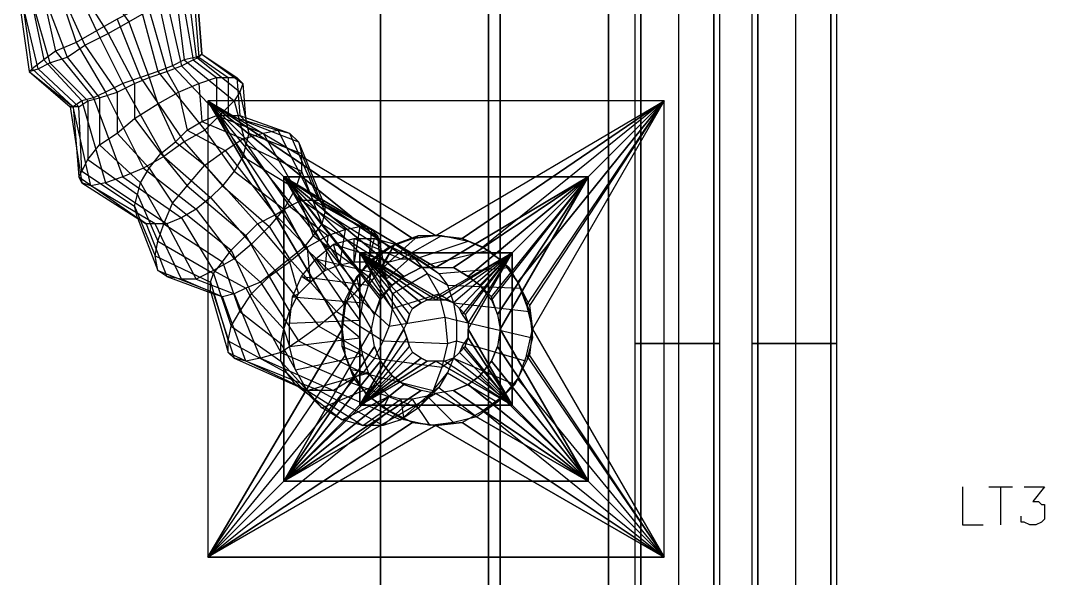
# Model space of a CAD drawing. Header units: metres. Extents: x 114 to 218, y 8 to 180.
# Drawn here: x 139.3 to 144.69, y 120.2 to 123.13 of the extents above; entities that cross this region are included whole.
import ezdxf

# ---------------------------------------------------------------- set-up
doc = ezdxf.new("R2010")
doc.units = ezdxf.units.M
doc.header["$MEASUREMENT"] = 0
for name, color, linetype in [('E-CNDT-PWR', 7, 'Continuous'), ('E-TFP-LIGHT', 7, 'Continuous'), ('M-SA2S-ADist', 7, 'Continuous'), ('M-SA2S-Flex', 7, 'Continuous'), ('S-3D-BEAM', 7, 'Continuous')]:
    doc.layers.add(name, color=color, linetype=linetype)

msp = doc.modelspace()

# ---------------------------------------------------------------- linework, layer by layer
at = {"layer": 'E-CNDT-PWR', "color": 113, "true_color": 0x6edda5}
for points in [[(142.5322, 127.294), (142.5322, 106.8209)], [(142.9782, 106.8209), (142.9475, 106.8209), (142.8706, 106.8209), (142.7629, 106.8209), (142.6398, 106.8209), (142.5629, 106.8209), (142.5322, 106.8209), (142.5629, 106.8209), (142.6398, 106.8209), (142.7629, 106.8209), (142.8706, 106.8209), (142.9475, 106.8209), (142.9782, 106.8209), (142.9782, 127.294)], [(142.5629, 106.8209), (142.5629, 127.294), (142.5629, 106.8209)], [(142.7629, 106.8209), (142.7629, 127.294)], [(142.7629, 106.8209), (142.7629, 127.294)], [(142.9475, 106.8209), (142.9475, 127.294), (142.9475, 106.8209)], [(143.1474, 127.294), (143.1474, 106.8209)], [(143.5935, 106.8209), (143.5627, 106.8209), (143.4858, 106.8209), (143.3782, 106.8209), (143.2551, 106.8209), (143.1782, 106.8209), (143.1474, 106.8209), (143.1782, 106.8209), (143.2551, 106.8209), (143.3782, 106.8209), (143.4858, 106.8209), (143.5627, 106.8209), (143.5935, 106.8209), (143.5935, 127.294)], [(143.1782, 106.8209), (143.1782, 127.294), (143.1782, 106.8209)], [(143.3782, 106.8209), (143.3782, 127.294)], [(143.3782, 106.8209), (143.3782, 127.294)], [(143.5627, 106.8209), (143.5627, 127.294), (143.5627, 106.8209)], [(142.9782, 121.4336), (142.9475, 121.4336), (142.8706, 121.4336), (142.7629, 121.4336), (142.6398, 121.4336), (142.5629, 121.4336), (142.5322, 121.4336), (142.5629, 121.4336), (142.6398, 121.4336), (142.7629, 121.4336), (142.8706, 121.4336), (142.9475, 121.4336), (142.9782, 121.4336)], [(143.5935, 121.4336), (143.5627, 121.4336), (143.4858, 121.4336), (143.3782, 121.4336), (143.2551, 121.4336), (143.1782, 121.4336), (143.1474, 121.4336), (143.1782, 121.4336), (143.2551, 121.4336), (143.3782, 121.4336), (143.4858, 121.4336), (143.5627, 121.4336), (143.5935, 121.4336)]]:
    msp.add_lwpolyline(points, dxfattribs=at)
at = {"layer": 'E-TFP-LIGHT', "color": 5, "true_color": 0x0000ff}
for points in [[(144.2549, 120.6799), (144.2549, 120.4799), (144.3626, 120.4799)], [(144.3934, 120.6799), (144.5164, 120.6799)], [(144.4549, 120.6799), (144.4549, 120.4799)], [(144.5779, 120.6799), (144.6856, 120.6799), (144.6241, 120.603), (144.6548, 120.603), (144.6702, 120.5876), (144.6856, 120.5876), (144.6856, 120.5568), (144.6856, 120.5414), (144.6856, 120.5107), (144.6702, 120.4953), (144.6395, 120.4799), (144.6087, 120.4799), (144.5779, 120.4953), (144.5625, 120.4953), (144.5625, 120.526)]]:
    msp.add_lwpolyline(points, dxfattribs=at)
at = {"layer": 'M-SA2S-ADist', "color": 3, "true_color": 0x00ff00}
for points in [[(142.686, 120.3107), (142.686, 122.7102), (140.2864, 122.7102), (140.2864, 120.3107)], [(140.2864, 122.7102), (140.994, 121.5105)], [(140.994, 121.5105), (140.2864, 122.7102), (140.2864, 120.3107), (140.994, 121.5105)], [(141.4862, 122.0027), (142.686, 122.7102), (140.2864, 122.7102), (141.4862, 122.0027)], [(141.4862, 122.0027), (141.3632, 121.9873), (140.2864, 122.7102), (141.4862, 122.0027)], [(140.994, 121.5105), (140.2864, 120.3107), (141.0094, 121.372), (140.994, 121.5105), (141.0094, 121.6335), (140.2864, 122.7102)], [(142.686, 122.7102), (141.9784, 121.6335), (141.9938, 121.5105), (141.9784, 121.372), (142.686, 120.3107), (141.6246, 121.0183), (141.4862, 121.0029), (141.3632, 121.0183), (140.2864, 120.3107), (141.0094, 121.372)], [(141.0094, 121.6335), (140.2864, 122.7102), (141.3632, 121.9873), (141.4862, 122.0027), (141.6246, 121.9873), (142.686, 122.7102)], [(141.2401, 121.9412), (140.2864, 122.7102), (141.0555, 121.7566)], [(140.2864, 122.7102), (141.2401, 121.9412)], [(141.1324, 121.8643), (140.2864, 122.7102)], [(140.2864, 122.7102), (141.0555, 121.7566), (141.1324, 121.8643), (140.2864, 122.7102)], [(140.2864, 122.7102), (140.2864, 122.7102)], [(140.2864, 122.7102), (140.2864, 122.7102)], [(141.6246, 121.9873), (141.4862, 122.0027), (142.686, 122.7102), (141.6246, 121.9873)], [(141.9169, 121.7566), (142.686, 122.7102), (141.7323, 121.9412)], [(141.84, 121.8643), (142.686, 122.7102), (141.7323, 121.9412)], [(142.686, 122.7102), (141.84, 121.8643)], [(142.686, 122.7102), (141.9169, 121.7566), (141.9784, 121.6335)], [(141.963, 121.6335), (142.686, 122.7102), (141.9938, 121.5105)], [(142.686, 122.7102), (141.9938, 121.5105), (142.686, 120.3107), (142.686, 122.7102)], [(142.686, 122.7102), (142.686, 122.7102)], [(142.686, 122.7102), (142.686, 122.7102)], [(140.6864, 122.3103), (140.6864, 120.7106), (142.2861, 120.7106), (142.2861, 122.3103), (140.6864, 122.3103)], [(142.2861, 120.7106), (140.6864, 120.7106), (140.6864, 122.3103), (142.2861, 122.3103), (142.2861, 120.7106)], [(142.2861, 122.3103), (141.8246, 121.5105), (142.2861, 120.7106), (141.4862, 121.1721), (140.6864, 120.7106), (141.1478, 121.5105), (140.6864, 122.3103), (141.4862, 121.8335), (142.2861, 122.3103)], [(140.6864, 122.3103), (141.1478, 121.5105), (140.6864, 120.7106), (141.4862, 121.1721), (142.2861, 120.7106), (141.8246, 121.5105), (142.2861, 122.3103), (141.4862, 121.8335), (140.6864, 122.3103)], [(141.1632, 121.4182), (141.1478, 121.5105), (141.1632, 121.5874), (140.6864, 122.3103), (141.194, 121.6643), (141.1632, 121.5874)], [(141.194, 121.6643), (141.2555, 121.7412), (140.6864, 122.3103), (141.317, 121.7873), (141.2555, 121.7412)], [(141.317, 121.7873), (141.4093, 121.8335), (140.6864, 122.3103), (141.4093, 121.8335), (141.4862, 121.8335), (141.4093, 121.8335), (141.317, 121.7873), (140.6864, 122.3103), (141.2555, 121.7412), (141.317, 121.7873)], [(141.194, 121.6797), (141.1632, 121.5874), (140.6864, 122.3103), (141.194, 121.6797), (141.2555, 121.7412)], [(140.6864, 122.3103), (140.6864, 122.3103)], [(140.6864, 122.3103), (140.6864, 122.3103)], [(141.4862, 121.8335), (141.5785, 121.8335), (142.2861, 122.3103), (141.6554, 121.7873), (141.5785, 121.8335)], [(142.2861, 122.3103), (141.5785, 121.8335), (141.6554, 121.7873)], [(141.6554, 121.7873), (141.7169, 121.7412), (142.2861, 122.3103), (141.7785, 121.6643), (141.7169, 121.7412)], [(141.7169, 121.7412), (141.6554, 121.7873), (142.2861, 122.3103), (141.7169, 121.7412), (141.7785, 121.6797)], [(141.7785, 121.6643), (141.8092, 121.5874), (142.2861, 122.3103)], [(141.8092, 121.5874), (141.7785, 121.6797), (142.2861, 122.3103), (141.8092, 121.5874), (141.8246, 121.5105), (141.8092, 121.4182)], [(142.2861, 122.3103), (142.2861, 122.3103)], [(142.2861, 122.3103), (142.2861, 122.3103)], [(141.3632, 121.9873), (141.2401, 121.9412), (141.3632, 121.9873), (141.4862, 122.0027), (141.6246, 121.9873)], [(141.4862, 122.0027), (141.4862, 122.0027)], [(141.4862, 122.0027), (141.4862, 122.0027)], [(141.4862, 122.0027), (141.4862, 122.0027)], [(141.0094, 121.6335), (141.0555, 121.7566), (141.1324, 121.8643), (141.2401, 121.9412), (141.3632, 121.9873)], [(141.2401, 121.9412), (141.1324, 121.8643), (141.0555, 121.7566)], [(141.1324, 121.8643), (141.2401, 121.9412)], [(141.2401, 121.9412), (141.2401, 121.9412)], [(141.2401, 121.9412), (141.2401, 121.9412)], [(141.2401, 121.9412), (141.2401, 121.9412)], [(141.3632, 121.9873), (141.3632, 121.9873)], [(141.3632, 121.9873), (141.3632, 121.9873)], [(141.3632, 121.9873), (141.3632, 121.9873)], [(141.7323, 121.9412), (141.6246, 121.9873), (141.7323, 121.9412)], [(141.6246, 121.9873), (141.7323, 121.9412), (141.84, 121.8643), (141.9169, 121.7566), (141.963, 121.6335), (141.9938, 121.5105)], [(141.6246, 121.9873), (141.6246, 121.9873)], [(141.6246, 121.9873), (141.6246, 121.9873)], [(141.6246, 121.9873), (141.6246, 121.9873)], [(141.84, 121.8643), (141.7323, 121.9412), (141.84, 121.8643)], [(141.7323, 121.9412), (141.7323, 121.9412)], [(141.7323, 121.9412), (141.7323, 121.9412)], [(141.7323, 121.9412), (141.7323, 121.9412)], [(141.3324, 121.4643), (141.317, 121.5105), (141.3324, 121.5412), (141.0863, 121.9104), (141.3478, 121.5874), (141.3324, 121.5412)], [(141.3478, 121.5874), (141.3632, 121.6181), (141.0863, 121.9104), (141.4093, 121.6489), (141.3632, 121.6181)], [(141.4093, 121.6489), (141.4401, 121.6643), (141.0863, 121.9104)], [(141.8861, 121.1105), (141.6554, 121.5105), (141.8861, 121.9104), (141.4862, 121.6797), (141.0863, 121.9104), (141.317, 121.5105), (141.0863, 121.1105), (141.4862, 121.3413), (141.8861, 121.1105)], [(141.0863, 121.9104), (141.0863, 121.1105), (141.8861, 121.1105), (141.8861, 121.9104), (141.0863, 121.9104)], [(141.8861, 121.1105), (141.0863, 121.1105), (141.0863, 121.9104), (141.8861, 121.9104), (141.8861, 121.1105)], [(141.0863, 121.9104), (141.317, 121.5105), (141.3324, 121.4643), (141.0863, 121.1105), (141.317, 121.5105), (141.3324, 121.5412), (141.0863, 121.9104)], [(141.0863, 121.9104), (141.3478, 121.5874)], [(141.4862, 121.6643), (141.0863, 121.9104), (141.4401, 121.6643)], [(141.4093, 121.6489), (141.0863, 121.9104), (141.3632, 121.6181)], [(141.0863, 121.9104), (141.0863, 121.9104)], [(141.0863, 121.9104), (141.0863, 121.9104)], [(141.4401, 121.6643), (141.4862, 121.6797), (141.5323, 121.6643), (141.8861, 121.9104), (141.5785, 121.6489), (141.5323, 121.6643)], [(141.8861, 121.9104), (141.4862, 121.6643)], [(141.5785, 121.6489), (141.5323, 121.6643), (141.8861, 121.9104), (141.5785, 121.6489)], [(141.5785, 121.6489), (141.6093, 121.6181), (141.8861, 121.9104), (141.64, 121.5874), (141.6093, 121.6181)], [(141.6246, 121.5874), (141.6093, 121.6181), (141.8861, 121.9104), (141.6246, 121.5874)], [(141.64, 121.5874), (141.6554, 121.5412), (141.8861, 121.9104)], [(141.6554, 121.5412), (141.8861, 121.9104), (141.6554, 121.5105)], [(141.8861, 121.9104), (141.8861, 121.9104)], [(141.8861, 121.9104), (141.8861, 121.9104)], [(141.1324, 121.8643), (141.1324, 121.8643)], [(141.1324, 121.8643), (141.1324, 121.8643)], [(141.1324, 121.8643), (141.1324, 121.8643)], [(141.1324, 121.8643), (141.1324, 121.8643)], [(141.4093, 121.8335), (141.4093, 121.8335)], [(141.4862, 121.8335), (141.5785, 121.8335)], [(141.4862, 121.8335), (141.4862, 121.8335)], [(141.4862, 121.8335), (141.4862, 121.8335)], [(141.5785, 121.8335), (141.5785, 121.8335)], [(141.5785, 121.8335), (141.5785, 121.8335)], [(141.9169, 121.7566), (141.84, 121.8643), (141.9169, 121.7566)], [(141.84, 121.8643), (141.84, 121.8643)], [(141.84, 121.8643), (141.84, 121.8643)], [(141.84, 121.8643), (141.84, 121.8643)], [(141.317, 121.7873), (141.317, 121.7873)], [(141.317, 121.7873), (141.317, 121.7873)], [(141.6554, 121.7873), (141.6554, 121.7873)], [(141.6554, 121.7873), (141.6554, 121.7873)], [(141.0555, 121.7566), (141.0094, 121.6335), (141.0555, 121.7566)], [(141.0555, 121.7566), (141.0555, 121.7566)], [(141.0555, 121.7566), (141.0555, 121.7566)], [(141.0555, 121.7566), (141.0555, 121.7566)], [(141.2555, 121.7412), (141.2555, 121.7412)], [(141.2555, 121.7412), (141.2555, 121.7412)], [(141.7169, 121.7412), (141.7169, 121.7412)], [(141.7169, 121.7412), (141.7169, 121.7412)], [(141.9169, 121.7566), (141.9784, 121.6335), (141.9938, 121.5105), (141.9784, 121.372)], [(141.9169, 121.7566), (141.9169, 121.7566)], [(141.9169, 121.7566), (141.9169, 121.7566)], [(141.9169, 121.7566), (141.9169, 121.7566)], [(141.194, 121.6797), (141.194, 121.6797)], [(141.4862, 121.6797), (141.4862, 121.6797)], [(141.7785, 121.6797), (141.7785, 121.6797)], [(141.0094, 121.6335), (140.994, 121.5105), (141.0094, 121.6335)], [(141.0094, 121.6335), (141.0094, 121.6335)], [(141.0094, 121.6335), (141.0094, 121.6335)], [(141.0094, 121.6335), (141.0094, 121.6335)], [(141.194, 121.6643), (141.194, 121.6643)], [(141.3324, 121.5412), (141.3478, 121.5874), (141.3632, 121.6181), (141.4093, 121.6489), (141.4401, 121.6643), (141.4862, 121.6643), (141.5323, 121.6643)], [(141.3632, 121.6181), (141.3632, 121.6181)], [(141.3632, 121.6181), (141.3632, 121.6181)], [(141.4093, 121.6489), (141.4093, 121.6489)], [(141.4093, 121.6489), (141.4093, 121.6489)], [(141.4401, 121.6643), (141.4401, 121.6643)], [(141.4401, 121.6643), (141.4401, 121.6643)], [(141.4862, 121.6643), (141.4862, 121.6643)], [(141.5323, 121.6643), (141.5323, 121.6643)], [(141.5323, 121.6643), (141.5323, 121.6643)], [(141.5785, 121.6489), (141.6093, 121.6181)], [(141.5785, 121.6489), (141.5785, 121.6489)], [(141.5785, 121.6489), (141.5785, 121.6489)], [(141.6093, 121.6181), (141.6093, 121.6181)], [(141.6093, 121.6181), (141.6093, 121.6181)], [(141.7785, 121.6643), (141.7785, 121.6643)], [(141.963, 121.6335), (141.963, 121.6335)], [(141.9784, 121.6335), (141.9784, 121.6335)], [(141.9784, 121.6335), (141.9784, 121.6335)], [(141.9784, 121.6335), (141.9784, 121.6335)], [(141.1632, 121.4182), (141.194, 121.3413), (140.6864, 120.7106), (141.1632, 121.4182), (141.1478, 121.5105), (141.1632, 121.5874)], [(141.1632, 121.5874), (141.1632, 121.5874)], [(141.1632, 121.5874), (141.1632, 121.5874)], [(141.3478, 121.5874), (141.3478, 121.5874)], [(141.3478, 121.5874), (141.3478, 121.5874)], [(141.6246, 121.5874), (141.6554, 121.5412), (141.6554, 121.5105)], [(141.6246, 121.5874), (141.6246, 121.5874)], [(141.64, 121.5874), (141.64, 121.5874)], [(141.8092, 121.5874), (141.8246, 121.5105), (141.8092, 121.4182), (142.2861, 120.7106), (141.7785, 121.3413), (141.8092, 121.4182)], [(141.8092, 121.5874), (141.8092, 121.5874)], [(141.8092, 121.5874), (141.8092, 121.5874)], [(140.994, 121.5105), (141.0094, 121.372), (140.994, 121.5105)], [(140.994, 121.5105), (140.994, 121.5105)], [(140.994, 121.5105), (140.994, 121.5105)], [(140.994, 121.5105), (140.994, 121.5105)], [(141.1478, 121.5105), (141.1478, 121.5105)], [(141.1478, 121.5105), (141.1478, 121.5105)], [(141.317, 121.5105), (141.317, 121.5105)], [(141.317, 121.5105), (141.317, 121.5105)], [(141.3324, 121.5412), (141.3324, 121.5412)], [(141.3324, 121.5412), (141.3324, 121.5412)], [(141.6246, 121.4182), (141.6554, 121.4643), (141.6554, 121.5105), (141.8861, 121.1105), (141.6554, 121.4643)], [(141.6554, 121.5412), (141.6554, 121.5105), (141.6554, 121.4643), (141.8861, 121.1105), (141.64, 121.4182), (141.6554, 121.4643)], [(141.6554, 121.5412), (141.6554, 121.5412)], [(141.6554, 121.5412), (141.6554, 121.5412)], [(141.6554, 121.5105), (141.6554, 121.5105)], [(141.6554, 121.5105), (141.6554, 121.5105)], [(141.8246, 121.5105), (141.8246, 121.5105)], [(141.8246, 121.5105), (141.8246, 121.5105)], [(141.963, 121.372), (141.9938, 121.5105), (142.686, 120.3107)], [(141.9938, 121.5105), (141.9938, 121.5105)], [(141.9938, 121.5105), (141.9938, 121.5105)], [(141.9938, 121.5105), (141.9938, 121.5105)], [(141.3478, 121.4182), (141.3324, 121.4643), (141.0863, 121.1105)], [(141.3324, 121.4643), (141.3478, 121.4182)], [(141.3324, 121.4643), (141.3324, 121.4643)], [(141.3324, 121.4643), (141.3324, 121.4643)], [(141.6554, 121.4643), (141.6554, 121.4643)], [(141.6554, 121.4643), (141.6554, 121.4643)], [(141.194, 121.3413), (141.1632, 121.4182), (140.6864, 120.7106)], [(141.4093, 121.3567), (141.3632, 121.3874), (141.0863, 121.1105), (141.3478, 121.4182), (141.3632, 121.3874)], [(141.3478, 121.4182), (141.3632, 121.3874), (141.0863, 121.1105), (141.3478, 121.4182)], [(141.1632, 121.4182), (141.1632, 121.4182)], [(141.1632, 121.4182), (141.1632, 121.4182)], [(141.3478, 121.4182), (141.3478, 121.4182)], [(141.3478, 121.4182), (141.3478, 121.4182)], [(141.6246, 121.4182), (141.8861, 121.1105), (141.5785, 121.3567), (141.5323, 121.3413), (141.8861, 121.1105), (141.4862, 121.3413)], [(141.6246, 121.4182), (141.6093, 121.3874), (141.5785, 121.3567)], [(141.64, 121.4182), (141.6093, 121.3874), (141.8861, 121.1105)], [(141.6246, 121.4182), (141.6246, 121.4182)], [(141.64, 121.4182), (141.64, 121.4182)], [(142.2861, 120.7106), (141.8092, 121.4182), (141.7785, 121.3413)], [(141.8092, 121.4182), (141.8092, 121.4182)], [(141.8092, 121.4182), (141.8092, 121.4182)], [(141.0094, 121.372), (141.0555, 121.249), (141.0094, 121.372)], [(141.2401, 121.0798), (141.1324, 121.1567), (141.0555, 121.249), (141.0094, 121.372)], [(141.0094, 121.372), (141.0094, 121.372)], [(141.0094, 121.372), (141.0094, 121.372)], [(141.0094, 121.372), (141.0094, 121.372)], [(141.5323, 121.3413), (141.4862, 121.3413), (141.4401, 121.3413), (141.0863, 121.1105), (141.4093, 121.3567), (141.4401, 121.3413)], [(141.4093, 121.3567), (141.0863, 121.1105), (141.4401, 121.3413)], [(141.5323, 121.3413), (141.4862, 121.3413), (141.4401, 121.3413), (141.4093, 121.3567), (141.3632, 121.3874)], [(141.3632, 121.3874), (141.3632, 121.3874)], [(141.3632, 121.3874), (141.3632, 121.3874)], [(141.4093, 121.3567), (141.4093, 121.3567)], [(141.4093, 121.3567), (141.4093, 121.3567)], [(141.5323, 121.3413), (141.8861, 121.1105), (141.5785, 121.3567), (141.5323, 121.3413)], [(141.6093, 121.3874), (141.5785, 121.3567)], [(141.5785, 121.3567), (141.5785, 121.3567)], [(141.5785, 121.3567), (141.5785, 121.3567)], [(141.8861, 121.1105), (141.6093, 121.3874)], [(141.6093, 121.3874), (141.6093, 121.3874)], [(141.6093, 121.3874), (141.6093, 121.3874)], [(141.6246, 121.0183), (141.7323, 121.0798), (142.686, 120.3107), (141.9169, 121.249), (141.9784, 121.372)], [(141.7323, 121.0798), (141.7323, 121.0798), (141.84, 121.1567), (141.9169, 121.249), (141.9784, 121.372)], [(141.963, 121.372), (141.9169, 121.249), (141.84, 121.1567), (141.7323, 121.0798)], [(141.963, 121.372), (142.686, 120.3107), (141.9169, 121.249)], [(141.963, 121.372), (141.963, 121.372)], [(141.9784, 121.372), (141.9784, 121.372)], [(141.9784, 121.372), (141.9784, 121.372)], [(141.317, 121.2182), (141.2555, 121.2644), (140.6864, 120.7106), (141.194, 121.3413), (141.2555, 121.2644)], [(141.2555, 121.2644), (141.317, 121.2182), (140.6864, 120.7106), (141.2555, 121.2644), (141.194, 121.3413)], [(141.0863, 121.1105), (141.4862, 121.3413)], [(141.194, 121.3413), (141.194, 121.3413)], [(141.194, 121.3413), (141.194, 121.3413)], [(141.4401, 121.3413), (141.4401, 121.3413)], [(141.4401, 121.3413), (141.4401, 121.3413)], [(141.4862, 121.3413), (141.4862, 121.3413)], [(141.4862, 121.3413), (141.4862, 121.3413)], [(141.5323, 121.3413), (141.5323, 121.3413)], [(141.5323, 121.3413), (141.5323, 121.3413)], [(141.7785, 121.3413), (141.7169, 121.2644), (142.2861, 120.7106), (141.6554, 121.2182), (141.7169, 121.2644)], [(141.7169, 121.2644), (141.7785, 121.3413), (142.2861, 120.7106), (141.7169, 121.2644), (141.6554, 121.2182)], [(141.7785, 121.3413), (141.7785, 121.3413)], [(141.7785, 121.3413), (141.7785, 121.3413)], [(141.0555, 121.249), (140.2864, 120.3107), (141.2401, 121.0798), (141.3632, 121.0183)], [(141.0555, 121.249), (140.2864, 120.3107), (141.1324, 121.1567)], [(141.0555, 121.249), (141.1324, 121.1567), (141.0555, 121.249)], [(141.0555, 121.249), (141.0555, 121.249)], [(141.0555, 121.249), (141.0555, 121.249)], [(141.0555, 121.249), (141.0555, 121.249)], [(141.2555, 121.2644), (141.2555, 121.2644)], [(141.2555, 121.2644), (141.2555, 121.2644)], [(141.4862, 121.0029), (141.6246, 121.0183), (141.7323, 121.0798), (141.84, 121.1567), (141.9169, 121.249)], [(141.7169, 121.2644), (141.7169, 121.2644)], [(141.7169, 121.2644), (141.7169, 121.2644)], [(141.9169, 121.249), (141.9169, 121.249)], [(141.9169, 121.249), (141.9169, 121.249)], [(141.9169, 121.249), (141.9169, 121.249)], [(141.9169, 121.249), (141.9169, 121.249)], [(141.5785, 121.1875), (141.4862, 121.1721), (141.4093, 121.1875), (140.6864, 120.7106), (141.317, 121.2182), (141.4093, 121.1875)], [(140.6864, 120.7106), (141.4093, 121.1875), (141.317, 121.2182)], [(141.317, 121.2182), (141.317, 121.2182)], [(141.317, 121.2182), (141.317, 121.2182)], [(141.5785, 121.1875), (141.6554, 121.2182), (142.2861, 120.7106), (141.5785, 121.1875), (141.4862, 121.1721), (141.4093, 121.1875)], [(141.4093, 121.1875), (141.4093, 121.1875)], [(141.4093, 121.1875), (141.4093, 121.1875)], [(141.6554, 121.2182), (141.5785, 121.1875), (142.2861, 120.7106)], [(141.5785, 121.1875), (141.5785, 121.1875)], [(141.5785, 121.1875), (141.5785, 121.1875)], [(141.6554, 121.2182), (141.6554, 121.2182)], [(141.6554, 121.2182), (141.6554, 121.2182)], [(140.2864, 120.3107), (141.1324, 121.1567)], [(141.1324, 121.1567), (141.2401, 121.0798), (141.1324, 121.1567)], [(141.1324, 121.1567), (141.1324, 121.1567)], [(141.1324, 121.1567), (141.1324, 121.1567)], [(141.1324, 121.1567), (141.1324, 121.1567)], [(141.4862, 121.1721), (141.4862, 121.1721)], [(141.4862, 121.1721), (141.4862, 121.1721)], [(141.84, 121.1567), (142.686, 120.3107), (141.84, 121.1567)], [(141.84, 121.1567), (141.84, 121.1567)], [(141.84, 121.1567), (141.84, 121.1567)], [(141.84, 121.1567), (141.84, 121.1567)], [(140.2864, 120.3107), (141.2401, 121.0798), (141.3632, 121.0183)], [(141.0863, 121.1105), (141.0863, 121.1105)], [(141.0863, 121.1105), (141.0863, 121.1105)], [(141.4862, 121.0029), (141.3632, 121.0183), (141.2401, 121.0798)], [(141.2401, 121.0798), (141.2401, 121.0798)], [(141.2401, 121.0798), (141.2401, 121.0798)], [(141.2401, 121.0798), (141.2401, 121.0798)], [(141.6246, 121.0183), (141.7323, 121.0798), (142.686, 120.3107)], [(141.7323, 121.0798), (141.7323, 121.0798)], [(141.7323, 121.0798), (141.7323, 121.0798)], [(141.7323, 121.0798), (141.7323, 121.0798)], [(141.8861, 121.1105), (141.8861, 121.1105)], [(141.8861, 121.1105), (141.8861, 121.1105)], [(141.3632, 121.0183), (141.4862, 121.0029), (140.2864, 120.3107), (141.3632, 121.0183)], [(141.4862, 121.0029), (142.686, 120.3107), (140.2864, 120.3107)], [(141.4862, 121.0029), (140.2864, 120.3107), (142.686, 120.3107), (141.4862, 121.0029)], [(141.3632, 121.0183), (141.3632, 121.0183)], [(141.3632, 121.0183), (141.3632, 121.0183)], [(141.3632, 121.0183), (141.3632, 121.0183)], [(141.4862, 121.0029), (141.6246, 121.0183), (142.686, 120.3107)], [(141.4862, 121.0029), (141.4862, 121.0029)], [(141.4862, 121.0029), (141.4862, 121.0029)], [(141.4862, 121.0029), (141.4862, 121.0029)], [(141.6246, 121.0183), (141.6246, 121.0183)], [(141.6246, 121.0183), (141.6246, 121.0183)], [(141.6246, 121.0183), (141.6246, 121.0183)], [(141.6246, 121.0183), (141.6246, 121.0183)], [(140.6864, 120.7106), (140.6864, 120.7106)], [(140.6864, 120.7106), (140.6864, 120.7106)], [(142.2861, 120.7106), (142.2861, 120.7106)], [(142.2861, 120.7106), (142.2861, 120.7106)], [(140.2864, 120.3107), (140.2864, 120.3107)], [(140.2864, 120.3107), (140.2864, 120.3107)], [(142.686, 120.3107), (142.686, 120.3107)], [(142.686, 120.3107), (142.686, 120.3107)]]:
    msp.add_lwpolyline(points, dxfattribs=at)
at = {"layer": 'M-SA2S-Flex', "color": 5, "true_color": 0x0000ff}
for points in [[(139.5789, 123.3563), (139.6712, 123.4024), (139.8711, 123.1256)], [(139.502, 123.3101), (139.5789, 123.3563), (139.7634, 123.064)], [(139.5789, 123.3409), (139.502, 123.2948), (139.5943, 123.0179)], [(139.6712, 123.387), (139.5789, 123.3409), (139.7019, 123.0794)], [(140.2095, 123.3101), (140.2249, 123.3409), (140.2557, 122.9564), (140.2249, 123.3409), (140.1788, 123.3255), (140.2249, 122.941)], [(139.4251, 123.264), (139.502, 123.3101), (139.6404, 123.0025)], [(139.502, 123.2948), (139.4251, 123.2486), (139.4866, 122.9717)], [(140.1172, 123.2948), (140.0249, 123.2486), (140.1018, 122.8948)], [(140.1788, 123.3255), (140.1172, 123.2948), (140.1634, 122.9256)], [(140.148, 123.2794), (140.2095, 123.3101), (140.2403, 122.941)], [(139.3174, 123.2025), (139.3635, 123.2332), (139.4558, 122.9102)], [(139.3635, 123.2332), (139.4251, 123.264), (139.5481, 122.941)], [(139.4251, 123.2486), (139.3635, 123.2178), (139.4251, 122.9256)], [(140.0249, 123.2486), (139.9326, 123.2025), (140.0249, 122.8641)], [(139.9788, 123.1871), (140.0711, 123.2332), (140.148, 122.8948)], [(140.0711, 123.2332), (140.148, 123.2794), (140.2095, 122.9256)], [(139.3943, 122.8794), (139.3174, 123.2025), (139.302, 123.1871), (139.3481, 122.8641)], [(139.3635, 122.8794), (139.3174, 123.2025), (139.302, 123.1871), (139.3481, 122.8641), (139.5789, 122.6795)], [(139.9326, 123.2025), (139.8096, 123.1409), (139.9326, 122.8333)], [(139.8711, 123.1256), (139.9788, 123.1871), (140.0711, 122.8641)], [(139.8096, 123.1409), (139.7019, 123.0794), (139.8404, 122.8025)], [(139.7634, 123.064), (139.8711, 123.1256), (139.9788, 122.8333)], [(139.8711, 123.1256), (139.8711, 123.1256)], [(139.7019, 123.0794), (139.5943, 123.0179), (139.7481, 122.7564)], [(139.7019, 123.0794), (139.7019, 123.0794)], [(139.5943, 123.0179), (139.4866, 122.9717), (139.6865, 122.7256)], [(139.5943, 123.0179), (139.5943, 123.0179)], [(139.6404, 123.0025), (139.7634, 123.064), (139.9019, 122.8025)], [(139.7634, 123.064), (139.7634, 123.064)], [(139.4866, 122.9717), (139.4251, 122.9256), (139.625, 122.7102)], [(139.4866, 122.9717), (139.4866, 122.9717)], [(139.5481, 122.941), (139.6404, 123.0025), (139.8096, 122.7564)], [(139.6404, 123.0025), (139.6404, 123.0025)], [(139.4251, 122.9256), (139.3635, 122.8794)], [(139.3943, 122.8794), (139.4558, 122.9102), (139.6558, 122.7102)], [(139.4251, 122.9256), (139.4251, 122.9256)], [(139.4558, 122.9102), (139.5481, 122.941), (139.7173, 122.7256)], [(139.4558, 122.9102), (139.4558, 122.9102)], [(139.5481, 122.941), (139.5481, 122.941)], [(140.1634, 122.9256), (140.1018, 122.8948), (140.348, 122.6333)], [(140.148, 122.8948), (140.2095, 122.9256), (140.3326, 122.8333)], [(140.2249, 122.941), (140.1634, 122.9256), (140.4249, 122.7102)], [(140.1634, 122.9256), (140.1634, 122.9256)], [(140.2095, 122.9256), (140.2403, 122.941), (140.3941, 122.8333)], [(140.2095, 122.9256), (140.2095, 122.9256)], [(140.4556, 122.7564), (140.2249, 122.941), (140.2557, 122.9564), (140.471, 122.8025)], [(140.2249, 122.941), (140.2249, 122.941)], [(140.2403, 122.941), (140.2557, 122.9564), (140.4402, 122.8333)], [(140.2403, 122.941), (140.2403, 122.941)], [(140.2557, 122.9564), (140.2557, 122.9564)], [(139.3481, 122.8641), (139.3943, 122.8794), (139.6096, 122.6795)], [(139.625, 122.3411), (139.6096, 122.6795), (139.5789, 122.6795), (139.3635, 122.8794), (139.3481, 122.8641), (139.5635, 122.6795), (139.5789, 122.6795), (139.6096, 122.3103)], [(139.3481, 122.8641), (139.3481, 122.8641)], [(139.3635, 122.8794), (139.3635, 122.8794)], [(139.3943, 122.8794), (139.3943, 122.8794)], [(140.0249, 122.8641), (139.9326, 122.8333), (140.1634, 122.4949)], [(139.9788, 122.8333), (140.0711, 122.8641), (140.1326, 122.7564)], [(140.1018, 122.8948), (140.0249, 122.8641), (140.2711, 122.5564)], [(140.0249, 122.8641), (140.0249, 122.8641)], [(140.0711, 122.8641), (140.148, 122.8948), (140.2403, 122.8025)], [(140.0711, 122.8641), (140.0711, 122.8641)], [(140.1018, 122.8948), (140.1018, 122.8948)], [(140.148, 122.8948), (140.148, 122.8948)], [(139.8404, 122.8025), (139.7481, 122.7564), (139.948, 122.3565)], [(139.8096, 122.7564), (139.9019, 122.8025), (139.9019, 122.618)], [(139.9326, 122.8333), (139.8404, 122.8025), (140.0557, 122.418)], [(139.8404, 122.8025), (139.8404, 122.8025)], [(139.9019, 122.8025), (139.9788, 122.8333), (140.0249, 122.6949)], [(139.9019, 122.8025), (139.9019, 122.8025)], [(139.9326, 122.8333), (139.9326, 122.8333)], [(139.9788, 122.8333), (139.9788, 122.8333)], [(140.1326, 122.7564), (140.2403, 122.8025), (140.2557, 122.6026)], [(140.2403, 122.8025), (140.3326, 122.8333), (140.3326, 122.6333)], [(140.2403, 122.8025), (140.2403, 122.8025)], [(140.3326, 122.8333), (140.3941, 122.8333), (140.3941, 122.6333)], [(140.3326, 122.8333), (140.3326, 122.8333)], [(140.3941, 122.8333), (140.4402, 122.8333), (140.4556, 122.6333)], [(140.3941, 122.8333), (140.3941, 122.8333)], [(140.4402, 122.8333), (140.471, 122.8025), (140.4864, 122.6026)], [(140.4402, 122.8333), (140.4402, 122.8333)], [(140.471, 122.8025), (140.4556, 122.7564), (140.5018, 122.5411)], [(140.471, 122.8025), (140.471, 122.8025)], [(139.7481, 122.7564), (139.6865, 122.7256), (139.8404, 122.3103)], [(139.7173, 122.7256), (139.8096, 122.7564), (139.8096, 122.5411)], [(139.7481, 122.7564), (139.7481, 122.7564)], [(139.8096, 122.7564), (139.8096, 122.7564)], [(140.0249, 122.6949), (140.1326, 122.7564), (140.1788, 122.5564)], [(140.1326, 122.7564), (140.1326, 122.7564)], [(140.4556, 122.7564), (140.4249, 122.7102), (140.4864, 122.4795)], [(140.4556, 122.7564), (140.4556, 122.7564)], [(139.625, 122.7102), (139.5789, 122.6795)], [(139.6096, 122.6795), (139.6558, 122.7102), (139.6558, 122.4026)], [(139.6865, 122.7256), (139.625, 122.7102), (139.7481, 122.2796)], [(139.625, 122.7102), (139.625, 122.7102)], [(139.6558, 122.7102), (139.7173, 122.7256), (139.7173, 122.4795)], [(139.6558, 122.7102), (139.6558, 122.7102)], [(139.6865, 122.7256), (139.6865, 122.7256)], [(139.7173, 122.7256), (139.7173, 122.7256)], [(139.9019, 122.618), (140.0249, 122.6949), (140.1172, 122.4949)], [(140.0249, 122.6949), (140.0249, 122.6949)], [(140.4249, 122.7102), (140.348, 122.6333), (140.471, 122.418)], [(140.4249, 122.7102), (140.4249, 122.7102)], [(139.6712, 122.2642), (139.5789, 122.6795), (139.5635, 122.6795), (139.625, 122.2796), (139.6096, 122.3103), (139.9173, 122.095)], [(139.5635, 122.6795), (139.5635, 122.6795)], [(139.5789, 122.6795), (139.5789, 122.6795)], [(139.5789, 122.6795), (139.5789, 122.6795)], [(139.6096, 122.6795), (139.6096, 122.6795)], [(139.8096, 122.5411), (139.9019, 122.618), (140.0403, 122.4334)], [(139.9019, 122.618), (139.9019, 122.618)], [(140.1788, 122.5564), (140.2557, 122.6026), (140.471, 122.5103)], [(140.2557, 122.6026), (140.3326, 122.6333), (140.5787, 122.5411)], [(140.2557, 122.6026), (140.2557, 122.6026)], [(140.348, 122.6333), (140.2711, 122.5564), (140.4249, 122.3411)], [(140.3326, 122.6333), (140.3941, 122.6333), (140.6556, 122.5564)], [(140.3326, 122.6333), (140.3326, 122.6333)], [(140.348, 122.6333), (140.348, 122.6333)], [(140.3941, 122.6333), (140.4556, 122.6333), (140.7171, 122.5411)], [(140.3941, 122.6333), (140.3941, 122.6333)], [(140.4556, 122.6333), (140.4864, 122.6026), (140.7633, 122.4949)], [(140.4556, 122.6333), (140.4556, 122.6333)], [(140.4864, 122.6026), (140.5018, 122.5411), (140.7786, 122.4334)], [(140.4864, 122.6026), (140.4864, 122.6026)], [(139.7173, 122.4795), (139.8096, 122.5411), (139.9788, 122.3565)], [(139.8096, 122.5411), (139.8096, 122.5411)], [(140.1172, 122.4949), (140.1788, 122.5564), (140.3787, 122.4488)], [(140.2711, 122.5564), (140.1634, 122.4949), (140.3633, 122.2642)], [(140.1788, 122.5564), (140.1788, 122.5564)], [(140.2711, 122.5564), (140.2711, 122.5564)], [(140.471, 122.5103), (140.5787, 122.5411), (140.7786, 122.1873)], [(140.5018, 122.5411), (140.4864, 122.4795), (140.7786, 122.3411)], [(140.5018, 122.5411), (140.5018, 122.5411)], [(140.5787, 122.5411), (140.6556, 122.5564), (140.8402, 122.1873)], [(140.5787, 122.5411), (140.5787, 122.5411)], [(140.6556, 122.5564), (140.7171, 122.5411), (140.8709, 122.1873)], [(140.6556, 122.5564), (140.6556, 122.5564)], [(140.7171, 122.5411), (140.7633, 122.4949), (140.9017, 122.1565)], [(140.7171, 122.5411), (140.7171, 122.5411)], [(139.6558, 122.4026), (139.7173, 122.4795), (139.9326, 122.2796)], [(139.7173, 122.4795), (139.7173, 122.4795)], [(140.0403, 122.4334), (140.1172, 122.4949), (140.2711, 122.3719)], [(140.1634, 122.4949), (140.0557, 122.418), (140.3018, 122.2027)], [(140.1172, 122.4949), (140.1172, 122.4949)], [(140.1634, 122.4949), (140.1634, 122.4949)], [(140.3787, 122.4488), (140.471, 122.5103), (140.7171, 122.1565)], [(140.471, 122.5103), (140.471, 122.5103)], [(140.4864, 122.4795), (140.471, 122.418), (140.7479, 122.2488)], [(140.4864, 122.4795), (140.4864, 122.4795)], [(140.7633, 122.4949), (140.7786, 122.4334), (140.9017, 122.1257)], [(140.7633, 122.4949), (140.7633, 122.4949)], [(139.9788, 122.3565), (140.0403, 122.4334), (140.1788, 122.2642)], [(140.0403, 122.4334), (140.0403, 122.4334)], [(140.2711, 122.3719), (140.3787, 122.4488), (140.6402, 122.1104)], [(140.3787, 122.4488), (140.3787, 122.4488)], [(140.7786, 122.4334), (140.7786, 122.3411), (140.8863, 122.0642)], [(140.7786, 122.4334), (140.7786, 122.4334)], [(139.625, 122.3411), (139.6558, 122.4026), (139.9173, 122.218)], [(139.6558, 122.4026), (139.6558, 122.4026)], [(140.0557, 122.418), (139.948, 122.3565), (140.2249, 122.1411)], [(140.0557, 122.418), (140.0557, 122.418)], [(140.1788, 122.2642), (140.2711, 122.3719), (140.5479, 122.0642)], [(140.2711, 122.3719), (140.2711, 122.3719)], [(140.471, 122.418), (140.4249, 122.3411), (140.6864, 122.1411)], [(140.471, 122.418), (140.471, 122.418)], [(139.6096, 122.3103), (139.625, 122.3411), (139.9019, 122.1565)], [(139.625, 122.3411), (139.625, 122.3411)], [(139.948, 122.3565), (139.8404, 122.3103), (140.148, 122.095)], [(139.9326, 122.2796), (139.9788, 122.3565), (140.1018, 122.1719)], [(139.948, 122.3565), (139.948, 122.3565)], [(139.9788, 122.3565), (139.9788, 122.3565)], [(140.4249, 122.3411), (140.3633, 122.2642), (140.6095, 122.0488)], [(140.4249, 122.3411), (140.4249, 122.3411)], [(140.7786, 122.3411), (140.7479, 122.2488), (140.8402, 122.0027)], [(140.7786, 122.3411), (140.7786, 122.3411)], [(139.6096, 122.3103), (139.6096, 122.3103)], [(140.0096, 122.0642), (139.6712, 122.2642), (139.625, 122.2796), (139.9634, 122.0642), (139.9173, 122.095), (140.0249, 121.8181)], [(139.625, 122.2796), (139.625, 122.2796)], [(139.7481, 122.2796), (139.6712, 122.2642)], [(139.6712, 122.2642), (139.6712, 122.2642)], [(139.8404, 122.3103), (139.7481, 122.2796), (140.0711, 122.0642)], [(139.7481, 122.2796), (139.7481, 122.2796)], [(139.8404, 122.3103), (139.8404, 122.3103)], [(139.9173, 122.218), (139.9326, 122.2796), (140.0557, 122.0642)], [(139.9326, 122.2796), (139.9326, 122.2796)], [(140.1018, 122.1719), (140.1788, 122.2642), (140.4864, 122.0027)], [(140.1788, 122.2642), (140.1788, 122.2642)], [(140.3633, 122.2642), (140.3018, 122.2027), (140.5172, 121.9566)], [(140.3633, 122.2642), (140.3633, 122.2642)], [(139.9019, 122.1565), (139.9173, 122.218), (140.0249, 121.9719)], [(139.9173, 122.218), (139.9173, 122.218)], [(140.7479, 122.2488), (140.6864, 122.1411), (140.794, 121.9412)], [(140.7479, 122.2488), (140.7479, 122.2488)], [(139.9173, 122.095), (139.9019, 122.1565), (140.0096, 121.895)], [(139.9019, 122.1565), (139.9019, 122.1565)], [(140.0557, 122.0642), (140.1018, 122.1719), (140.4095, 121.9258)], [(140.1018, 122.1719), (140.1018, 122.1719)], [(140.3018, 122.2027), (140.2249, 122.1411), (140.4249, 121.8796)], [(140.3018, 122.2027), (140.3018, 122.2027)], [(140.6402, 122.1104), (140.7171, 122.1565), (140.9171, 122.0027)], [(140.7171, 122.1565), (140.7786, 122.1873), (141.0094, 122.0335)], [(140.7171, 122.1565), (140.7171, 122.1565)], [(140.7786, 122.1873), (140.8402, 122.1873), (141.0863, 122.0488)], [(140.7786, 122.1873), (140.7786, 122.1873)], [(140.8402, 122.1873), (140.8709, 122.1873), (141.1478, 122.0335)], [(140.8402, 122.1873), (140.8402, 122.1873)], [(140.8709, 122.1873), (140.9017, 122.1565), (141.1786, 122.0027)], [(140.8709, 122.1873), (140.8709, 122.1873)], [(140.9017, 122.1565), (140.9017, 122.1257), (141.194, 121.9412)], [(140.9017, 122.1565), (140.9017, 122.1565)], [(140.2249, 122.1411), (140.148, 122.095), (140.3172, 121.8181)], [(140.2249, 122.1411), (140.2249, 122.1411)], [(140.5479, 122.0642), (140.6402, 122.1104), (140.8094, 121.9412)], [(140.6864, 122.1411), (140.6095, 122.0488), (140.7171, 121.8796)], [(140.6402, 122.1104), (140.6402, 122.1104)], [(140.6864, 122.1411), (140.6864, 122.1411)], [(140.9017, 122.1257), (140.8863, 122.0642), (141.1786, 121.8796)], [(140.9017, 122.1257), (140.9017, 122.1257)], [(139.9173, 122.095), (139.9173, 122.095)], [(140.148, 121.772), (140.0096, 122.0642), (139.9634, 122.0642), (140.0711, 121.7873), (140.0249, 121.8181), (140.3018, 121.7104)], [(139.9634, 122.0642), (139.9634, 122.0642)], [(140.0711, 122.0642), (140.0096, 122.0642)], [(140.0096, 122.0642), (140.0096, 122.0642)], [(140.0249, 121.9719), (140.0557, 122.0642), (140.3633, 121.8643)], [(140.0557, 122.0642), (140.0557, 122.0642)], [(140.148, 122.095), (140.0711, 122.0642), (140.2249, 121.772)], [(140.0711, 122.0642), (140.0711, 122.0642)], [(140.148, 122.095), (140.148, 122.095)], [(140.4864, 122.0027), (140.5479, 122.0642), (140.7171, 121.8643)], [(140.6095, 122.0488), (140.5172, 121.9566), (140.6402, 121.8181)], [(140.5479, 122.0642), (140.5479, 122.0642)], [(140.6095, 122.0488), (140.6095, 122.0488)], [(140.8863, 122.0642), (140.8402, 122.0027), (141.1324, 121.7873)], [(140.8863, 122.0642), (140.8863, 122.0642)], [(141.0094, 122.0335), (141.0863, 122.0488), (141.0555, 121.8643)], [(141.0863, 122.0488), (141.1478, 122.0335), (141.1324, 121.8643)], [(141.0863, 122.0488), (141.0863, 122.0488)], [(140.4095, 121.9258), (140.4864, 122.0027), (140.6095, 121.7873)], [(140.4864, 122.0027), (140.4864, 122.0027)], [(140.8402, 122.0027), (140.794, 121.9412), (141.0555, 121.6951)], [(140.8094, 121.9412), (140.9171, 122.0027), (140.9017, 121.8181)], [(140.8402, 122.0027), (140.8402, 122.0027)], [(140.9171, 122.0027), (141.0094, 122.0335), (140.9786, 121.8489)], [(140.9171, 122.0027), (140.9171, 122.0027)], [(141.0094, 121.6643), (141.0709, 121.7873), (141.1632, 121.8796), (141.2709, 121.9566), (141.3939, 122.0027), (141.517, 122.0027), (141.6554, 121.9719), (141.7631, 121.9258), (141.8707, 121.8335), (141.9323, 121.7258), (141.9784, 121.6028), (141.9938, 121.4643), (141.963, 121.3413), (141.9015, 121.2182), (141.8092, 121.1259), (141.7016, 121.049), (141.5785, 121.0183), (141.4554, 121.0029), (141.317, 121.0336), (141.2093, 121.0952), (141.1171, 121.1721), (141.0401, 121.2951), (140.994, 121.4182), (140.994, 121.5412), (141.0094, 121.6643)], [(141.0094, 122.0335), (141.0094, 122.0335)], [(141.1478, 122.0335), (141.1786, 122.0027), (141.194, 121.8181)], [(141.1478, 122.0335), (141.1478, 122.0335)], [(141.1786, 122.0027), (141.194, 121.9412), (141.2247, 121.772)], [(141.1786, 121.8027), (141.2401, 121.8643), (141.3939, 122.0027)], [(141.1786, 122.0027), (141.1786, 122.0027)], [(141.2401, 121.8643), (141.3016, 121.8796), (141.517, 122.0027)], [(141.3939, 122.0027), (141.3939, 122.0027)], [(141.517, 122.0027), (141.517, 122.0027)], [(140.0096, 121.895), (140.0249, 121.9719), (140.3172, 121.8027)], [(140.0249, 121.9719), (140.0249, 121.9719)], [(140.5172, 121.9566), (140.4249, 121.8796), (140.5633, 121.7566)], [(140.5172, 121.9566), (140.5172, 121.9566)], [(140.794, 121.9412), (140.7171, 121.8796), (140.9632, 121.6028)], [(140.7171, 121.8643), (140.8094, 121.9412), (140.8248, 121.7566)], [(140.794, 121.9412), (140.794, 121.9412)], [(140.8094, 121.9412), (140.8094, 121.9412)], [(140.8555, 121.8796), (140.9478, 121.9566), (141.2401, 121.8643)], [(140.9017, 121.8181), (140.9786, 121.8489), (140.9478, 121.9566)], [(140.9478, 121.9566), (141.0555, 121.9873), (141.3016, 121.8796)], [(140.9478, 121.9566), (140.9478, 121.9566)], [(140.9786, 121.8489), (141.0555, 121.8643), (141.0555, 121.9873)], [(141.0555, 121.8643), (141.1324, 121.8643), (141.1632, 121.9873)], [(141.0555, 121.9873), (141.1632, 121.9873), (141.3785, 121.8796)], [(141.0555, 121.9873), (141.0555, 121.9873)], [(141.1324, 121.8643), (141.194, 121.8181), (141.2709, 121.9566)], [(141.1324, 121.7412), (141.1786, 121.8027), (141.2709, 121.9566)], [(141.1632, 121.9873), (141.2709, 121.9566), (141.4401, 121.8489)], [(141.1632, 121.9873), (141.1632, 121.9873)], [(141.194, 121.9412), (141.1786, 121.8796), (141.2555, 121.6951)], [(141.194, 121.9412), (141.194, 121.9412)], [(141.2709, 121.9566), (141.3632, 121.895), (141.5016, 121.8027)], [(141.2709, 121.9566), (141.2709, 121.9566)], [(141.2709, 121.9566), (141.2709, 121.9566)], [(141.3016, 121.8796), (141.3785, 121.8796), (141.6554, 121.9719)], [(141.6554, 121.9719), (141.6554, 121.9719)], [(140.0249, 121.8181), (140.0096, 121.895), (140.3018, 121.7566)], [(140.0096, 121.895), (140.0096, 121.895)], [(140.3633, 121.8643), (140.4095, 121.9258), (140.5172, 121.6951)], [(140.4095, 121.9258), (140.4095, 121.9258)], [(141.194, 121.8181), (141.2247, 121.772), (141.3632, 121.895)], [(141.3632, 121.895), (141.4401, 121.8027), (141.5477, 121.7412)], [(141.3632, 121.895), (141.3632, 121.895)], [(141.3785, 121.8796), (141.4401, 121.8489), (141.7631, 121.9258)], [(141.7631, 121.9258), (141.7631, 121.9258)], [(140.4249, 121.8796), (140.3172, 121.8181), (140.4864, 121.7258)], [(140.3172, 121.8027), (140.3633, 121.8643), (140.4556, 121.6028)], [(140.3633, 121.8643), (140.3633, 121.8643)], [(140.4249, 121.8796), (140.4249, 121.8796)], [(140.6095, 121.7873), (140.7171, 121.8643), (140.7633, 121.6951)], [(140.7171, 121.8796), (140.6402, 121.8181), (140.8709, 121.5259)], [(140.7171, 121.8796), (140.7171, 121.8796)], [(140.7171, 121.8643), (140.7171, 121.8643)], [(140.7786, 121.7873), (140.8555, 121.8796), (141.1786, 121.8027)], [(140.8248, 121.7566), (140.9017, 121.8181), (140.8555, 121.8796)], [(140.8555, 121.8796), (140.8555, 121.8796)], [(140.9786, 121.8489), (140.9786, 121.8489)], [(141.0555, 121.8643), (141.0555, 121.8643)], [(141.1017, 121.6489), (141.1324, 121.7412), (141.1632, 121.8796)], [(141.1786, 121.8796), (141.1324, 121.7873), (141.2555, 121.6181)], [(141.1324, 121.8643), (141.1324, 121.8643)], [(141.1632, 121.8796), (141.1632, 121.8796)], [(141.1786, 121.8796), (141.1786, 121.8796)], [(141.2401, 121.8643), (141.2401, 121.8643)], [(141.3016, 121.8796), (141.3016, 121.8796)], [(141.3785, 121.8796), (141.3785, 121.8796)], [(141.4401, 121.8489), (141.5016, 121.8027), (141.8707, 121.8335)], [(141.4401, 121.8489), (141.4401, 121.8489)], [(141.8707, 121.8335), (141.8707, 121.8335)], [(140.0249, 121.8181), (140.0249, 121.8181)], [(140.3633, 121.6797), (140.148, 121.772), (140.0711, 121.7873), (140.3172, 121.6951), (140.3018, 121.7104), (140.3941, 121.3874)], [(140.0711, 121.7873), (140.0711, 121.7873)], [(140.3172, 121.8181), (140.2249, 121.772), (140.4249, 121.6951)], [(140.3018, 121.7566), (140.3172, 121.8027), (140.4095, 121.5259)], [(140.3172, 121.8181), (140.3172, 121.8181)], [(140.3172, 121.8027), (140.3172, 121.8027)], [(140.5172, 121.6951), (140.6095, 121.7873), (140.7171, 121.6028)], [(140.6402, 121.8181), (140.5633, 121.7566), (140.7633, 121.449)], [(140.6095, 121.7873), (140.6095, 121.7873)], [(140.6402, 121.8181), (140.6402, 121.8181)], [(140.7325, 121.6797), (140.7786, 121.7873), (141.1324, 121.7412)], [(140.7633, 121.6951), (140.8248, 121.7566), (140.7786, 121.7873)], [(140.7786, 121.7873), (140.7786, 121.7873)], [(140.9017, 121.8181), (140.9017, 121.8181)], [(141.1324, 121.7873), (141.0555, 121.6951), (141.2401, 121.5259)], [(141.0863, 121.5566), (141.1017, 121.6489), (141.0709, 121.7873)], [(141.0709, 121.7873), (141.0709, 121.7873)], [(141.1324, 121.7873), (141.1324, 121.7873)], [(141.1786, 121.8027), (141.1786, 121.8027)], [(141.194, 121.8181), (141.194, 121.8181)], [(141.2247, 121.772), (141.2555, 121.6951), (141.4401, 121.8027)], [(141.4401, 121.8027), (141.5016, 121.6951), (141.5785, 121.6489)], [(141.4401, 121.8027), (141.4401, 121.8027)], [(141.5016, 121.8027), (141.5477, 121.7412), (141.9323, 121.7258)], [(141.5016, 121.8027), (141.5016, 121.8027)], [(140.2249, 121.772), (140.148, 121.772)], [(140.148, 121.772), (140.148, 121.772)], [(140.2249, 121.772), (140.2249, 121.772)], [(140.3018, 121.7104), (140.3018, 121.7566), (140.3941, 121.449)], [(140.3018, 121.7566), (140.3018, 121.7566)], [(140.4864, 121.7258), (140.4249, 121.6951), (140.5633, 121.3567)], [(140.5633, 121.7566), (140.4864, 121.7258), (140.671, 121.3874)], [(140.4864, 121.7258), (140.4864, 121.7258)], [(140.5633, 121.7566), (140.5633, 121.7566)], [(140.8248, 121.7566), (140.8248, 121.7566)], [(141.1324, 121.7412), (141.1324, 121.7412)], [(141.2247, 121.772), (141.2247, 121.772)], [(141.5477, 121.7412), (141.5785, 121.6489), (141.9784, 121.6028)], [(141.5477, 121.7412), (141.5477, 121.7412)], [(141.9323, 121.7258), (141.9323, 121.7258)], [(140.3018, 121.7104), (140.3018, 121.7104)], [(140.4864, 121.3413), (140.3633, 121.6797), (140.3172, 121.6951), (140.4249, 121.3567), (140.3941, 121.3874), (140.7479, 121.2182)], [(140.3172, 121.6951), (140.3172, 121.6951)], [(140.4249, 121.6951), (140.3633, 121.6797)], [(140.3633, 121.6797), (140.3633, 121.6797)], [(140.4249, 121.6951), (140.4249, 121.6951)], [(140.4556, 121.6028), (140.5172, 121.6951), (140.6864, 121.5105)], [(140.5172, 121.6951), (140.5172, 121.6951)], [(140.7171, 121.6028), (140.7633, 121.6951), (140.7325, 121.6797)], [(140.7171, 121.5412), (140.7325, 121.6797), (141.1017, 121.6489)], [(140.7325, 121.6797), (140.7325, 121.6797)], [(140.7633, 121.6951), (140.7633, 121.6951)], [(141.0555, 121.6951), (140.9632, 121.6028), (141.2093, 121.449)], [(141.0555, 121.6951), (141.0555, 121.6951)], [(141.2555, 121.6951), (141.2555, 121.6181), (141.5016, 121.6951)], [(141.2555, 121.6951), (141.2555, 121.6951)], [(141.5016, 121.6951), (141.5323, 121.572), (141.5939, 121.5566)], [(141.5016, 121.6951), (141.5016, 121.6951)], [(141.0863, 121.4643), (141.0863, 121.5566), (141.0094, 121.6643)], [(141.0094, 121.6643), (141.0094, 121.6643)], [(141.1017, 121.6489), (141.1017, 121.6489)], [(141.2555, 121.6181), (141.2401, 121.5259), (141.5323, 121.572)], [(141.2555, 121.6181), (141.2555, 121.6181)], [(141.5785, 121.6489), (141.5939, 121.5566), (141.9938, 121.4643)], [(141.5785, 121.6489), (141.5785, 121.6489)], [(140.4095, 121.5259), (140.4556, 121.6028), (140.671, 121.4336)], [(140.4556, 121.6028), (140.4556, 121.6028)], [(140.6864, 121.5105), (140.7171, 121.6028), (140.7171, 121.5412)], [(140.7171, 121.6028), (140.7171, 121.6028)], [(140.9632, 121.6028), (140.8709, 121.5259), (141.1632, 121.3567)], [(140.9632, 121.6028), (140.9632, 121.6028)], [(141.5323, 121.572), (141.5477, 121.4336), (141.5939, 121.449)], [(141.5323, 121.572), (141.5323, 121.572)], [(141.9784, 121.6028), (141.9784, 121.6028)], [(140.3941, 121.449), (140.4095, 121.5259), (140.671, 121.3413)], [(140.4095, 121.5259), (140.4095, 121.5259)], [(140.671, 121.4336), (140.6864, 121.5105), (140.7171, 121.4182)], [(140.6864, 121.5105), (140.6864, 121.5105)], [(140.7171, 121.4182), (140.7171, 121.5412), (141.0863, 121.5566)], [(140.7171, 121.5412), (140.7171, 121.5412)], [(140.8709, 121.5259), (140.7633, 121.449), (141.1017, 121.2797)], [(140.8709, 121.5259), (140.8709, 121.5259)], [(141.1017, 121.372), (141.0863, 121.4643), (140.994, 121.5412)], [(140.994, 121.5412), (140.994, 121.5412)], [(141.0863, 121.5566), (141.0863, 121.5566)], [(141.2401, 121.5259), (141.2093, 121.449), (141.5477, 121.4336)], [(141.2401, 121.5259), (141.2401, 121.5259)], [(141.5939, 121.5566), (141.5939, 121.449), (141.963, 121.3413)], [(141.5939, 121.5566), (141.5939, 121.5566)], [(140.7479, 121.2951), (140.7171, 121.4182), (141.0863, 121.4643)], [(141.0863, 121.4643), (141.0863, 121.4643)], [(141.9938, 121.4643), (141.9938, 121.4643)], [(140.3941, 121.3874), (140.3941, 121.449), (140.7017, 121.2797)], [(140.3941, 121.449), (140.3941, 121.449)], [(140.7633, 121.449), (140.671, 121.3874), (141.0247, 121.2336)], [(140.671, 121.3413), (140.671, 121.4336), (140.7479, 121.2951)], [(140.671, 121.4336), (140.671, 121.4336)], [(140.7171, 121.4182), (140.7171, 121.4182)], [(140.7633, 121.449), (140.7633, 121.449)], [(141.1324, 121.2797), (141.1017, 121.372), (140.994, 121.4182)], [(140.994, 121.4182), (140.994, 121.4182)], [(141.2093, 121.449), (141.1632, 121.3567), (141.517, 121.3105)], [(141.2093, 121.449), (141.2093, 121.449)], [(141.5477, 121.4336), (141.517, 121.3105), (141.5785, 121.3567)], [(141.5477, 121.4336), (141.5477, 121.4336)], [(141.5939, 121.449), (141.5785, 121.3567), (141.9015, 121.2182)], [(141.5939, 121.449), (141.5939, 121.449)], [(140.3941, 121.3874), (140.3941, 121.3874)], [(140.8709, 121.1875), (140.4864, 121.3413), (140.4249, 121.3567), (140.8094, 121.1875), (140.7479, 121.2182), (140.994, 121.0336)], [(140.4249, 121.3567), (140.4249, 121.3567)], [(140.5633, 121.3567), (140.4864, 121.3413)], [(140.671, 121.3874), (140.5633, 121.3567), (140.9478, 121.1875)], [(140.5633, 121.3567), (140.5633, 121.3567)], [(140.671, 121.3874), (140.671, 121.3874)], [(140.8094, 121.1875), (140.7479, 121.2951), (141.1017, 121.372)], [(141.1017, 121.372), (141.1017, 121.372)], [(141.1632, 121.3567), (141.1017, 121.2797), (141.4708, 121.1875)], [(141.1632, 121.3567), (141.1632, 121.3567)], [(141.5785, 121.3567), (141.5477, 121.2797), (141.8092, 121.1259)], [(141.5785, 121.3567), (141.5785, 121.3567)], [(140.4864, 121.3413), (140.4864, 121.3413)], [(140.7017, 121.2797), (140.671, 121.3413), (140.8094, 121.1875)], [(140.671, 121.3413), (140.671, 121.3413)], [(140.7479, 121.2951), (140.7479, 121.2951)], [(141.1786, 121.2182), (141.1324, 121.2797), (141.0401, 121.2951)], [(141.0401, 121.2951), (141.0401, 121.2951)], [(141.517, 121.3105), (141.4708, 121.1875), (141.5477, 121.2797)], [(141.517, 121.3105), (141.517, 121.3105)], [(141.963, 121.3413), (141.963, 121.3413)], [(140.7479, 121.2182), (140.7017, 121.2797), (140.8863, 121.0952)], [(140.7017, 121.2797), (140.7017, 121.2797)], [(140.8863, 121.0952), (140.8094, 121.1875), (141.1324, 121.2797)], [(141.1017, 121.2797), (141.0247, 121.2336), (141.3939, 121.0952)], [(141.1017, 121.2797), (141.1017, 121.2797)], [(141.1324, 121.2797), (141.1324, 121.2797)], [(141.5477, 121.2797), (141.5016, 121.2028), (141.7016, 121.049)], [(141.5477, 121.2797), (141.5477, 121.2797)], [(140.7479, 121.2182), (140.7479, 121.2182)], [(141.2093, 121.0029), (140.8709, 121.1875), (140.8094, 121.1875), (141.1017, 121.0029), (140.994, 121.0336), (141.2401, 121.1567)], [(140.8094, 121.1875), (140.8094, 121.1875)], [(140.8094, 121.1875), (140.8094, 121.1875)], [(140.9478, 121.1875), (140.8709, 121.1875)], [(140.8709, 121.1875), (140.8709, 121.1875)], [(140.994, 121.0336), (140.8863, 121.0952), (141.1786, 121.2182)], [(141.0247, 121.2336), (140.9478, 121.1875), (141.3016, 121.0336)], [(140.9478, 121.1875), (140.9478, 121.1875)], [(141.0247, 121.2336), (141.0247, 121.2336)], [(141.2401, 121.1567), (141.1786, 121.2182), (141.1171, 121.1721)], [(141.1786, 121.2182), (141.1786, 121.2182)], [(141.4708, 121.1875), (141.3939, 121.0952), (141.5016, 121.2028)], [(141.5016, 121.2028), (141.4401, 121.1567), (141.5785, 121.0183)], [(141.4708, 121.1875), (141.4708, 121.1875)], [(141.5016, 121.2028), (141.5016, 121.2028)], [(141.9015, 121.2182), (141.9015, 121.2182)], [(141.3632, 121.1413), (141.2093, 121.0029), (141.1017, 121.0029), (141.3016, 121.1413), (141.2401, 121.1567), (141.2093, 121.0952)], [(141.1171, 121.1721), (141.1171, 121.1721)], [(141.2401, 121.1567), (141.2401, 121.1567)], [(141.3939, 121.0952), (141.3016, 121.0336), (141.4401, 121.1567)], [(141.4554, 121.0029), (141.3632, 121.1413), (141.3016, 121.1413), (141.317, 121.0336)], [(141.3016, 121.1413), (141.3016, 121.1413)], [(141.4401, 121.1567), (141.3632, 121.1413)], [(141.3632, 121.1413), (141.3632, 121.1413)], [(141.4401, 121.1567), (141.4401, 121.1567)], [(140.8863, 121.0952), (140.8863, 121.0952)], [(141.2093, 121.0952), (141.2093, 121.0952)], [(141.3939, 121.0952), (141.3939, 121.0952)], [(141.8092, 121.1259), (141.8092, 121.1259)], [(140.994, 121.0336), (140.994, 121.0336)], [(141.3016, 121.0336), (141.2093, 121.0029)], [(141.3016, 121.0336), (141.3016, 121.0336)], [(141.317, 121.0336), (141.317, 121.0336)], [(141.7016, 121.049), (141.7016, 121.049)], [(141.1017, 121.0029), (141.1017, 121.0029)], [(141.2093, 121.0029), (141.2093, 121.0029)], [(141.4554, 121.0029), (141.4554, 121.0029)], [(141.5785, 121.0183), (141.5785, 121.0183)]]:
    msp.add_lwpolyline(points, dxfattribs=at)
at = {"layer": 'S-3D-BEAM', "color": 4, "true_color": 0x00ffff}
for points in [[(141.194, 162.0105), (142.3937, 162.0105), (142.3937, 162.0105), (142.3937, 107.8361), (141.194, 107.8361), (141.194, 162.0105)], [(141.194, 107.8361), (141.194, 162.0105), (141.194, 107.8361)], [(141.7631, 162.0105), (141.194, 162.0105), (141.194, 162.0105), (141.194, 107.8361), (141.7631, 107.8361), (141.7631, 162.0105)], [(141.194, 162.0105), (141.7631, 162.0105), (141.7631, 162.0105), (141.7631, 107.8361), (141.194, 107.8361), (141.194, 162.0105)], [(141.194, 107.8361), (141.194, 162.0105), (141.194, 107.8361)], [(142.3937, 162.0105), (141.194, 162.0105), (141.194, 162.0105), (141.194, 107.8361), (142.3937, 107.8361), (142.3937, 162.0105)], [(141.8246, 162.0105), (142.3937, 162.0105), (141.8246, 162.0105), (141.8246, 162.0105), (141.8246, 107.8361), (142.3937, 107.8361), (142.3937, 162.0105), (142.3937, 162.0105), (141.194, 162.0105), (141.7631, 162.0105)], [(141.7631, 107.8361), (141.7631, 162.0105), (141.7631, 107.8361)], [(141.8246, 162.0105), (142.3937, 162.0105), (142.3937, 162.0105), (142.3937, 107.8361), (141.8246, 107.8361), (141.8246, 162.0105)], [(141.8246, 107.8361), (141.8246, 162.0105), (141.8246, 107.8361)], [(142.3937, 107.8361), (142.3937, 162.0105), (142.3937, 107.8361)], [(142.3937, 107.8361), (142.3937, 162.0105), (142.3937, 107.8361)]]:
    msp.add_lwpolyline(points, dxfattribs=at)

doc.saveas('drawing.dxf')
